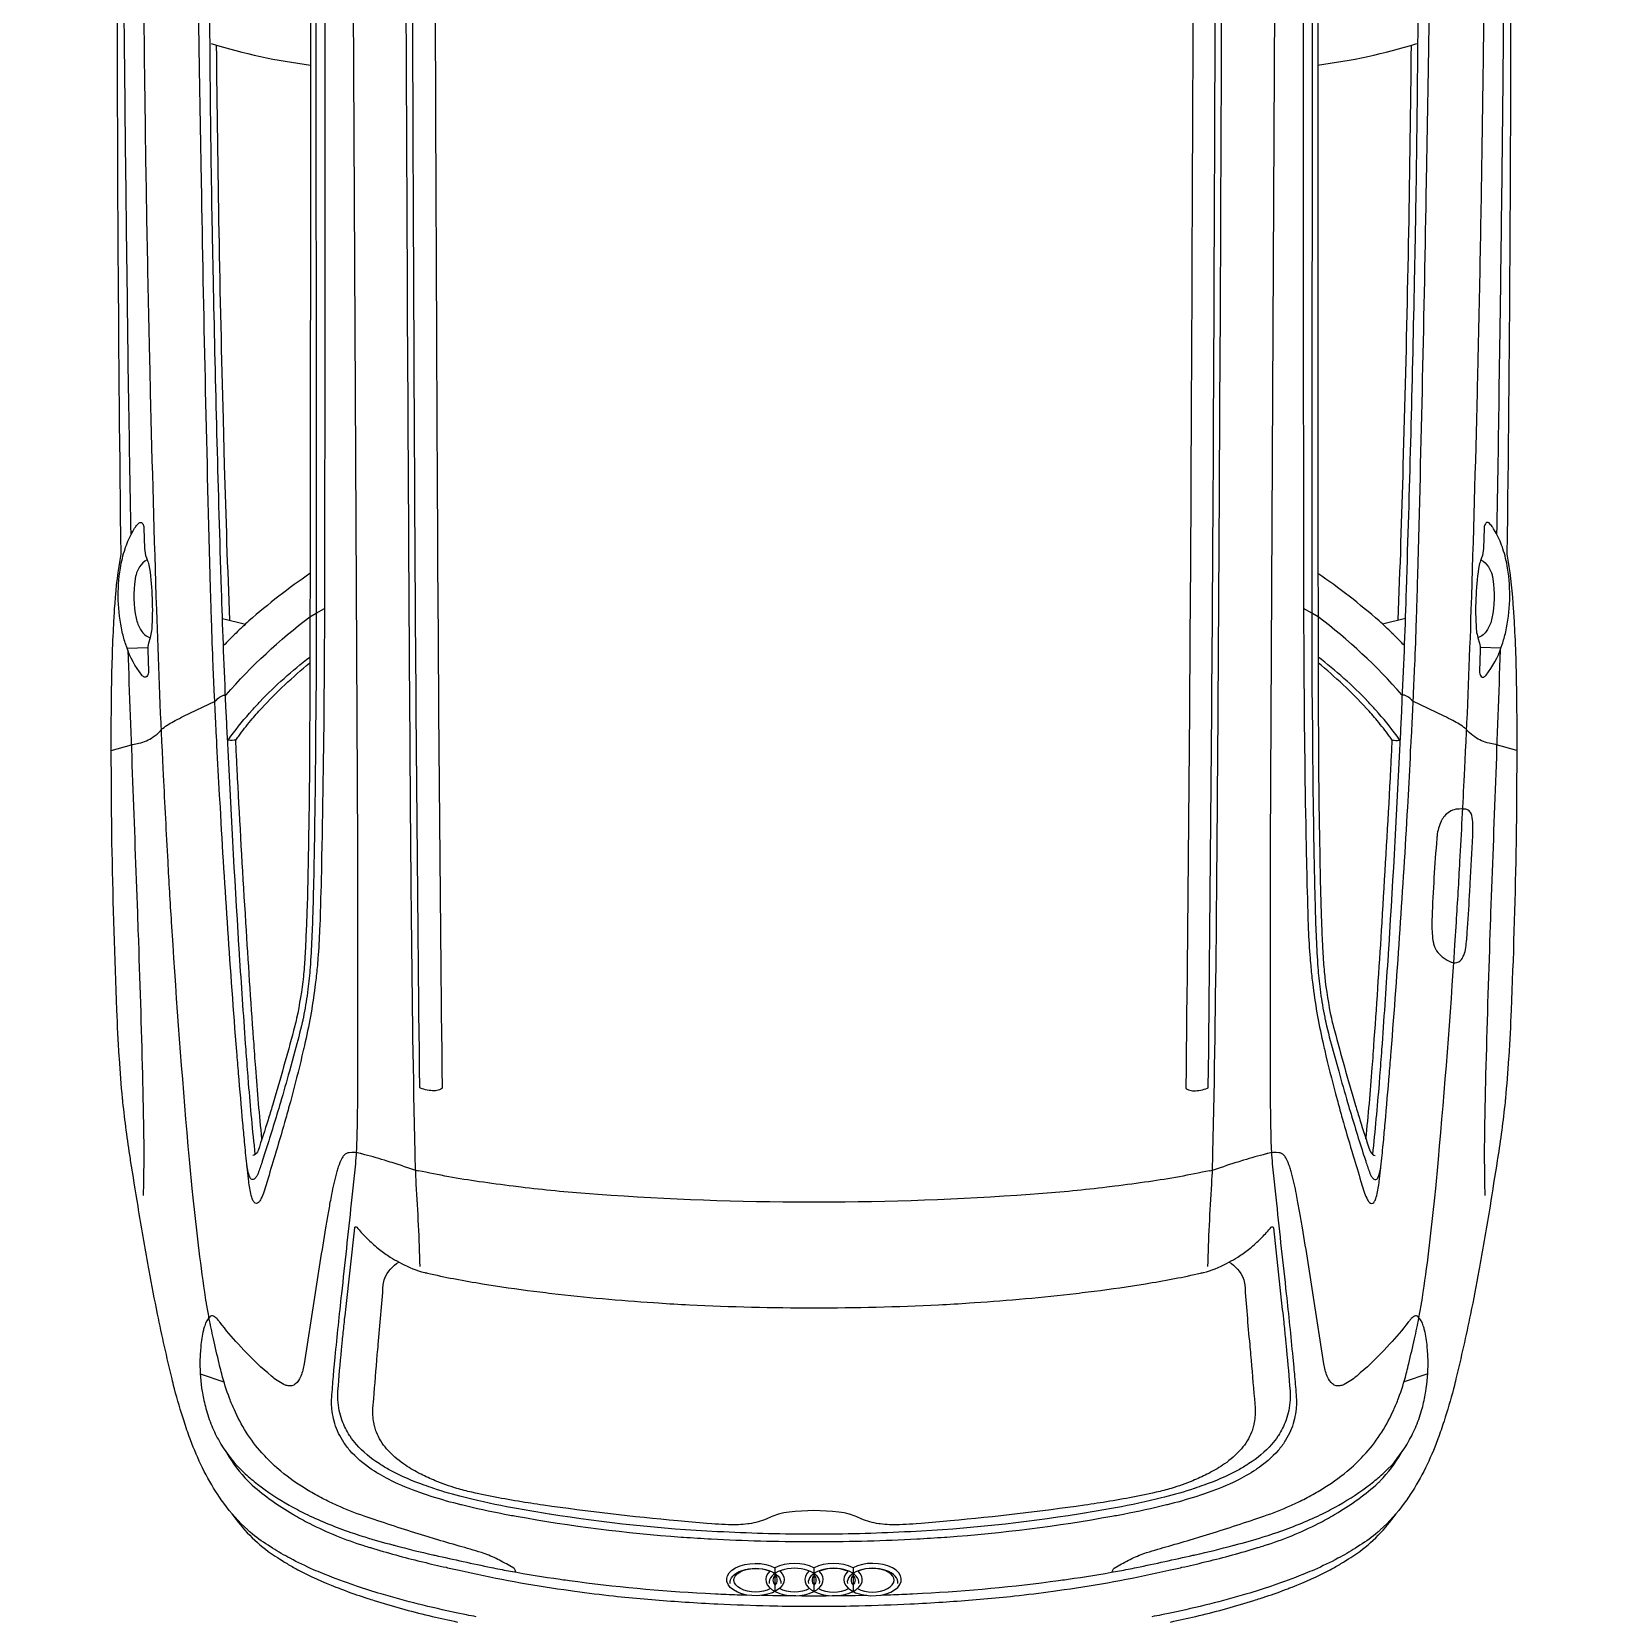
# Model space of a CAD drawing. Header units: inches. Extents: x 2776 to 3310, y 2223 to 2889.
# Drawn here: x 2882.2 to 2936.5, y 2300 to 2355 of the extents above; entities that cross this region are included whole.
import ezdxf

# ---------------------------------------------------------------- set-up
doc = ezdxf.new("R2010")
doc.units = ezdxf.units.IN

# ---------------------------------------------------------------- blocks, each defined once
blk = doc.blocks.new('A$C28EE48FC')
for p, q in [((3.6735, 2.0565), (3.6726, 2.0274)), ((4.69, 1.9539), (4.7014, 1.9207)), ((3.6321, 1.9229), (3.6398, 1.8905)), ((4.9616, 1.1492), (4.995, 1.1492)), ((4.9616, 1.0945), (4.995, 1.0945)), ((4.9616, 1.0399), (4.995, 1.0399)), ((3.6321, 0.2662), (3.6398, 0.2986)), ((4.69, 0.2352), (4.7014, 0.2684)), ((3.6735, 0.1326), (3.6726, 0.1616))]:
    blk.add_line(p, q)
for points in [[(2.7091, 2.0699, -0.003251), (3.5419, 2.0648, -0.027772), (3.6106, 2.0732), (3.6183, 2.0737, -0.004315), (3.6449, 2.0753, -0.009891), (3.7415, 2.0782), (3.7516, 2.0783, -0.002219), (3.7821, 2.0785, -0.002775), (3.9238, 2.0779, -0.002199), (3.9465, 2.0775), (3.9589, 2.0773, -0.005597), (4.1807, 2.0707, -0.005916), (4.2455, 2.0673), (4.2485, 2.0671, -0.006543), (4.3041, 2.0627, -0.003153), (4.3094, 2.0622, -0.01382), (4.3884, 2.0518), (4.3912, 2.0513, -0.000418), (4.4551, 2.0411, -0.004713), (4.5405, 2.0264), (4.5452, 2.0256, -0.006057), (4.6063, 2.0137, -0.00802), (4.6972, 1.9934, -0.004631), (4.7095, 1.9904), (4.7113, 1.9899, -0.015164), (4.7565, 1.9767, -0.009436), (4.781, 1.9682), (4.7826, 1.9676, -0.054922), (4.8591, 1.9295, -0.014098), (4.8691, 1.9227), (4.8713, 1.9211, -0.050609), (4.9088, 1.8875, -0.009861), (4.9118, 1.8841), (4.912, 1.8839, -0.034524), (4.9303, 1.8588), (4.9343, 1.8526, -0.018392), (4.9485, 1.8281, -0.019621), (4.9644, 1.7952), (4.9658, 1.792, -0.006747), (4.9712, 1.7792, -0.014368), (4.9866, 1.7374), (4.9874, 1.7351, -0.009669), (4.9984, 1.7004, -0.020937), (5.0247, 1.5955), (5.0277, 1.5812, -0.004527), (5.0304, 1.5675, -0.015476)], [(5.0304, 0.6216, -0.004527), (5.0277, 0.6079), (5.0247, 0.5936, -0.020937), (4.9984, 0.4887, -0.009669), (4.9874, 0.4539), (4.9866, 0.4517, -0.014368), (4.9712, 0.4099, -0.006747), (4.9658, 0.3971), (4.9644, 0.3939, -0.019621), (4.9485, 0.361, -0.018392), (4.9343, 0.3365), (4.9303, 0.3302, -0.034524), (4.912, 0.3052), (4.9118, 0.305, -0.009861), (4.9088, 0.3016, -0.050609), (4.8713, 0.268), (4.8691, 0.2664, -0.014098), (4.8591, 0.2596, -0.054922), (4.7826, 0.2215), (4.781, 0.2209, -0.009436), (4.7565, 0.2124, -0.015164), (4.7113, 0.1992), (4.7095, 0.1987, -0.004631), (4.6972, 0.1956, -0.00802), (4.6063, 0.1754, -0.006057), (4.5452, 0.1635), (4.5405, 0.1627, -0.004713), (4.4551, 0.148, -0.000418), (4.3912, 0.1377), (4.3884, 0.1373, -0.01382), (4.3094, 0.1269, -0.003153), (4.3041, 0.1263, -0.006543), (4.2485, 0.122), (4.2455, 0.1218, -0.005916), (4.1807, 0.1184, -0.005597), (3.9589, 0.1118), (3.9465, 0.1115, -0.002199), (3.9238, 0.1112, -0.002775), (3.7821, 0.1106, -0.002219), (3.7516, 0.1108), (3.7415, 0.1109, -0.009891), (3.6449, 0.1138, -0.004315), (3.6183, 0.1153), (3.6106, 0.1158, -0.027772), (3.5419, 0.1243, -0.003251), (2.7091, 0.1192, -0.41412)], [(3.5499, 2.0282, -0.128656), (3.5598, 2.039, -0.074928), (3.5707, 2.0439), (3.5719, 2.0442, -0.033595), (3.577, 2.0452, -0.082493), (3.6317, 2.0437, -0.091508), (3.6476, 2.0374), (3.6487, 2.0367, -0.165945), (3.6589, 2.0242), (3.6666, 2.0264, -0.077034), (3.6757, 2.0275), (3.7064, 2.0265, 0.052715), (3.7093, 2.0268, 0.220499), (3.714, 2.0301, 0.264829), (3.714, 2.0326, 0.098627), (3.7113, 2.0358, 0.085251), (3.6724, 2.0568), (3.6685, 2.0581, 0.026826), (3.6508, 2.0631, 0.094576), (3.5615, 2.0657, 0.040749), (3.5344, 2.0591), (3.5322, 2.0584, 0.050939), (3.51, 2.0483), (3.5064, 2.0462, 0.027989), (3.5032, 2.0441, 0.041607), (3.4982, 2.0397, 0.423561), (3.4983, 2.0354, 0.14772), (3.5032, 2.0331, 0.02926), (3.5053, 2.0329), (3.5341, 2.032, -0.085716), (3.5469, 2.0293, 0.005048), (3.5499, 2.0282)], [(3.8168, 2.0785), (3.8088, 2.0501, 0.034737), (3.8085, 2.0487, -0.022917), (3.8068, 2.0397, -0.094077), (3.798, 2.0197, -0.06124), (3.7892, 2.0098), (3.7875, 2.0083, 0.054997), (3.786, 2.0067, 0.03443), (3.775, 1.989, 0.011015), (3.769, 1.9771), (3.7479, 1.9332, -0.110913), (3.7465, 1.9314, 0.142732), (3.7396, 1.9214, 0.080563), (3.7394, 1.9206), (3.7394, 1.9183, -0.216991), (3.7391, 1.9177, 0.052003), (3.6296, 1.8003), (3.6244, 1.7916), (3.6182, 1.78)], [(3.5145, 2.0508, 0.001073), (3.3102, 2.0541), (3.2271, 2.0553, 0.001), (2.8841, 2.0594, 0.000578), (2.6555, 2.0614)], [(3.6766, 2.0554, 0.000042), (4.0442, 2.042, 0.000342), (4.0738, 2.0409), (4.0838, 2.0406, 0.002739), (4.2833, 2.0347, 0.0015), (4.3451, 2.0334), (4.3464, 2.0334, 0.011544), (4.4402, 2.0339)], [(4.6115, 1.9416, 0.00572), (4.592, 1.9451), (4.5909, 1.9453, 0.005942), (4.5756, 1.9477, 0.010746), (4.4435, 1.9638), (4.4305, 1.9651, 0.00238), (4.3898, 1.9689, 0.006696), (4.0891, 1.992), (4.0574, 1.994, 0.002066), (3.9724, 1.999, 0.001572), (3.8517, 2.0053), (3.8308, 2.0063, 0.004097), (3.6201, 2.0149, 0.002102), (3.3154, 2.0234, 0.000074), (3.2791, 2.0243), (3.2748, 2.0244, 0.002407), (2.9424, 2.0306), (2.8763, 2.0316, 0.003667), (2.7254, 2.0326, 0.001059), (2.512, 2.032, 0.001674), (2.311, 2.0303), (2.1295, 2.0282, 0.00038), (1.8876, 2.0252)], [(3.5499, 2.0282, 0.005298), (3.553, 2.0271, 0.048516), (3.5619, 2.025, 0.050735), (3.6467, 2.0218, 0.052924), (3.6565, 2.0235), (3.6589, 2.0242)], [(3.6182, 1.78, 0.000769), (3.7227, 1.7806, 0.003577), (3.9658, 1.7839), (3.9669, 1.784, 0.000027), (3.9865, 1.7844, 0.003552), (4.0622, 1.7865, 0.009916), (4.103, 1.7888), (4.1037, 1.7888, 0.002943), (4.118, 1.79, 0.009853), (4.1416, 1.7925), (4.1484, 1.7934, 0.025369), (4.2299, 1.808), (4.2302, 1.808, 0.000021), (4.2372, 1.8096, 0.008627), (4.298, 1.8249), (4.309, 1.8278, 0.003472), (4.332, 1.8341, 0.003627), (4.3782, 1.8476), (4.3845, 1.8495, 0.001375), (4.4206, 1.8604), (4.4344, 1.8646, 0.040638), (4.4441, 1.8684), (4.4452, 1.869, 0.056658), (4.4498, 1.872, 0.037523), (4.4502, 1.8723, 0.164307), (4.4515, 1.8752, 0.247104), (4.4502, 1.8782, 0.073089), (4.4461, 1.8806), (4.446, 1.8807, 0.031398), (4.4425, 1.8819, 0.039043), (4.4226, 1.8857), (4.4208, 1.8859, 0.000777), (4.3879, 1.8896, 0.003856), (4.3732, 1.8911), (4.3651, 1.8919, 0.001532), (4.3389, 1.8943, 0.001333), (4.2693, 1.9002, 0.000872), (4.2395, 1.9026), (4.2385, 1.9027, 0.005865), (3.8965, 1.9258), (3.8793, 1.9268, 0.001448), (3.8099, 1.9304, 0.000132), (3.7993, 1.931), (3.7395, 1.9339, 0.002035), (3.6976, 1.9358, 0.002471), (3.6344, 1.9381), (3.6025, 1.9391, 0.001145), (3.5711, 1.94, 0.002344), (3.0209, 1.9522), (2.862, 1.955, 0.004857), (2.6954, 1.9562, 0.000048), (2.5412, 1.9559)], [(4.9999, 1.1887, 0.001298), (4.9995, 1.202, 0.003431), (4.9981, 1.2326), (4.9974, 1.2466, 0.020488), (4.9796, 1.4369, 0.00204), (4.9781, 1.448), (4.9778, 1.4502, 0.009275), (4.9665, 1.5195), (4.966, 1.5224, 0.007046), (4.9614, 1.5461, 0.002725), (4.9443, 1.6252), (4.9441, 1.6258, 0.001505), (4.9436, 1.6283, 0.008192), (4.9306, 1.6812, 0.001656), (4.93, 1.6834), (4.9297, 1.6845, 0.008095), (4.9186, 1.7233, 0.007354), (4.9139, 1.7377), (4.9121, 1.7431, 0.030423), (4.8875, 1.8035, 0.01667), (4.8757, 1.8263), (4.8739, 1.8293, 0.035876), (4.8444, 1.8738, 0.021795), (4.83, 1.891), (4.8277, 1.8935, 0.074994), (4.7884, 1.925), (4.7849, 1.927, 0.035709), (4.7629, 1.9378, 0.029135), (4.7384, 1.9461, 0.026033), (4.7166, 1.9509), (4.715, 1.9511, 0.041987), (4.6744, 1.9544, 0.018718), (4.6584, 1.9537), (4.652, 1.9532, 0.040597), (4.6287, 1.9494, 0.01295), (4.6236, 1.948), (4.6226, 1.9477, 0.11979), (4.6102, 1.9404, 0.331449), (4.6093, 1.9354, 0.082404), (4.6127, 1.9309), (4.6137, 1.93, 0.026981), (4.6179, 1.9264, -0.023975), (4.6484, 1.9005), (4.6567, 1.8929, -0.030767), (4.6932, 1.8544, -0.019734), (4.6994, 1.8463), (4.6995, 1.8461, -0.039796), (4.705, 1.837, -0.063017), (4.7065, 1.8325), (4.7066, 1.8323, -0.0971), (4.7067, 1.8257, -0.135787), (4.7043, 1.8207, -0.116859), (4.6941, 1.8135), (4.6932, 1.8131, -0.058275), (4.676, 1.8083), (4.5828, 1.794, 0.002349), (4.4856, 1.7785, 0.002068), (4.4752, 1.7767), (4.4697, 1.7758, 0.002799), (4.4499, 1.7722, 0.000534), (4.439, 1.7702), (4.4382, 1.7701, 0.020842), (4.4084, 1.7632), (4.4068, 1.7628, 0.020438), (4.4001, 1.7606, 0.026127), (4.3885, 1.7557, 0.067791), (4.3843, 1.7529), (4.3841, 1.7527, 0.098148), (4.3813, 1.7491), (4.3813, 1.749, 0.091195), (4.3803, 1.7454, 0.083028), (4.3814, 1.7301, 0.00084), (4.3819, 1.728), (4.3821, 1.7275, 0.014729), (4.3909, 1.6961), (4.3909, 1.696, 0.001051), (4.3942, 1.6853, 0.007643), (4.4059, 1.6503, -0.289318), (4.4055, 1.6485, -0.018378), (4.4209, 1.5634, -0.004855), (4.4273, 1.5156), (4.4286, 1.5047, -0.012512), (4.438, 1.4089), (4.4388, 1.3971, -0.018148), (4.4496, 1.101), (4.4496, 1.0881, -0.018148), (4.4388, 0.7919), (4.438, 0.7802, -0.012512), (4.4286, 0.6843), (4.4273, 0.6735, -0.004855), (4.4209, 0.6257, -0.018378), (4.4055, 0.5406, -0.289318), (4.4059, 0.5388, 0.007643), (4.3942, 0.5037, 0.001051), (4.3909, 0.493), (4.3909, 0.493, 0.014729), (4.3821, 0.4616), (4.3819, 0.4611, 0.00084), (4.3814, 0.459, 0.083028), (4.3803, 0.4437, 0.091195), (4.3813, 0.4401), (4.3813, 0.4399, 0.098148), (4.3841, 0.4364), (4.3843, 0.4362, 0.067791), (4.3885, 0.4333, 0.026127), (4.4001, 0.4284, 0.020438), (4.4068, 0.4263), (4.4084, 0.4259, 0.020842), (4.4382, 0.419), (4.439, 0.4189, 0.000534), (4.4499, 0.4168, 0.002799), (4.4697, 0.4133), (4.4752, 0.4124, 0.002068), (4.4856, 0.4106, 0.002349), (4.5828, 0.3951), (4.676, 0.3807, -0.058275), (4.6932, 0.376), (4.6941, 0.3756, -0.116859), (4.7043, 0.3684, -0.135787), (4.7067, 0.3634, -0.0971), (4.7066, 0.3568), (4.7065, 0.3566, -0.063017), (4.705, 0.3521, -0.039796), (4.6995, 0.343), (4.6994, 0.3427, -0.019734), (4.6932, 0.3347, -0.030767), (4.6567, 0.2962), (4.6484, 0.2886, -0.023975), (4.6179, 0.2627, 0.026981), (4.6137, 0.2591), (4.6127, 0.2582, 0.082404), (4.6093, 0.2537, 0.331449), (4.6102, 0.2486, 0.11979), (4.6226, 0.2414), (4.6236, 0.241, 0.01295), (4.6287, 0.2396, 0.040597), (4.652, 0.2359), (4.6584, 0.2354, 0.018718), (4.6744, 0.2347, 0.041987), (4.715, 0.2379), (4.7166, 0.2382, 0.026033), (4.7384, 0.243, 0.029135), (4.7629, 0.2513, 0.035709), (4.7849, 0.262), (4.7884, 0.2641, 0.074994), (4.8277, 0.2956), (4.83, 0.2981, 0.021795), (4.8444, 0.3152, 0.035876), (4.8739, 0.3597), (4.8757, 0.3628, 0.01667), (4.8875, 0.3856, 0.030423), (4.9121, 0.446), (4.9139, 0.4513, 0.007354), (4.9186, 0.4657, 0.008095), (4.9297, 0.5046), (4.93, 0.5057, 0.001656), (4.9306, 0.5079, 0.008192), (4.9436, 0.5608, 0.001505), (4.9441, 0.5633), (4.9443, 0.5638, 0.002725), (4.9614, 0.643, 0.007046), (4.966, 0.6667), (4.9665, 0.6696, 0.009275), (4.9778, 0.7389), (4.9781, 0.7411, 0.00204), (4.9796, 0.7522, 0.020488), (4.9974, 0.9424), (4.9981, 0.9565, 0.003431), (4.9995, 0.987, 0.001298), (4.9999, 1.0004)], [(2.7398, 1.7923, 0.000365), (3.6688, 1.7916, 0.002131), (3.7477, 1.7919), (3.8008, 1.7924, 0.000136), (3.8054, 1.7924, 0.001815), (3.9502, 1.7943, 0.002801), (4.0366, 1.7962), (4.0398, 1.7963, 0.009465), (4.1208, 1.8, 0.017816), (4.1512, 1.8031), (4.1561, 1.8038, 0.015228), (4.1905, 1.8096), (4.1926, 1.81, 0.007594), (4.1977, 1.8111, 0.010491), (4.238, 1.8214), (4.2662, 1.8292, 0.003445), (4.3102, 1.8417), (4.3116, 1.8421, 0.001626), (4.314, 1.8428, 0.003891), (4.3805, 1.8632, 0.003028), (4.3924, 1.8671), (4.3934, 1.8674, 0.010906), (4.4093, 1.873, 0.044584), (4.4131, 1.8749), (4.4135, 1.8751, 0.039314), (4.4151, 1.8762, 0.004902), (4.4163, 1.8773), (4.4164, 1.8774, 0.367391), (4.4172, 1.8828, 0.163402), (4.4156, 1.8841, 0.048531), (4.4019, 1.888, 0.016075), (4.3986, 1.8884)], [(4.3828, 1.8769, 0.007155), (4.2832, 1.8862), (4.2732, 1.8869, 0.001691), (4.2356, 1.8898, 0.001679), (4.1108, 1.8983), (4.1034, 1.8988, 0.000772), (4.0902, 1.8997, 0.003359), (3.798, 1.9158, 0.000704), (3.7642, 1.9174), (3.7446, 1.9183, 0.003771), (3.5912, 1.9242), (3.5505, 1.9254, 0.002641), (3.1446, 1.9358), (3.1139, 1.9364, 0.000586), (3.0798, 1.937, 0.003946), (2.6924, 1.9408, 0.000498), (2.5946, 1.9409), (2.3628, 1.9409, 0.00388), (2.1387, 1.9392), (1.8183, 1.9342)], [(4.9678, 1.5122, -0.084069), (4.9642, 1.5133, -0.14527), (4.9624, 1.515), (4.9592, 1.5204, -0.021629), (4.9487, 1.5398, -0.035823), (4.9405, 1.5603, -0.009697), (4.9313, 1.5913, 0.006523), (4.9213, 1.6257), (4.9186, 1.6346, 0.008213), (4.8942, 1.7102), (4.8894, 1.7244, 0.02379), (4.8744, 1.7624, 0.011647), (4.8646, 1.7827, 0.019105), (4.8535, 1.8027), (4.8519, 1.8053, 0.03561), (4.8266, 1.8409, 0.033879), (4.8051, 1.8637), (4.8041, 1.8646, 0.079534), (4.7438, 1.9047), (4.7407, 1.9062, 0.017254), (4.7243, 1.913, 0.026835), (4.6902, 1.9238), (4.6875, 1.9245, 0.005166), (4.6755, 1.9274, 0.001916), (4.641, 1.9354, 0.008733), (4.6115, 1.9416)], [(3.6345, 1.9125, 0.003262), (3.4175, 1.9197), (3.353, 1.9215, 0.004355), (2.8289, 1.931)], [(3.8025, 1.9042, 0.034924), (3.8026, 1.9141, 0.585563), (3.8019, 1.9144, 0.028076), (3.7646, 1.8849), (3.7604, 1.8812, 0.009489), (3.7484, 1.8702, 0.038816), (3.686, 1.8004)], [(4.8014, 0.2724, 0.057938), (4.84, 0.3018), (4.8407, 0.3025, 0.022213), (4.8459, 0.308, 0.045964), (4.8866, 0.3646), (4.8872, 0.3656, 0.01514), (4.8997, 0.3884, 0.042096), (4.9307, 0.4643), (4.9308, 0.4646, 0.00082), (4.9333, 0.4726), (4.9335, 0.4734, 0.016021), (4.953, 0.5445), (4.9536, 0.547, 0.003713), (4.9611, 0.5793, 0.000017), (4.9652, 0.5976), (4.9671, 0.6061, 0.020155), (4.9923, 0.7442), (4.9945, 0.7598, 0.008817), (5.0012, 0.8139, 0.008495), (5.0087, 0.8993), (5.0097, 0.9142, 0.006657), (5.0124, 0.9598, 0.004153), (5.015, 1.032, 0.006908), (5.0156, 1.0794), (5.0156, 1.1097, 0.006908), (5.015, 1.1571, 0.004153), (5.0124, 1.2293, 0.006657), (5.0097, 1.2749), (5.0087, 1.2897, 0.008495), (5.0012, 1.3752, 0.008817), (4.9945, 1.4292), (4.9923, 1.4449, 0.020155), (4.9671, 1.583), (4.9652, 1.5915, 0.000017), (4.9611, 1.6098, 0.003713), (4.9536, 1.642), (4.953, 1.6446, 0.016021), (4.9335, 1.7157), (4.9333, 1.7165, 0.00082), (4.9308, 1.7245), (4.9307, 1.7248, 0.042096), (4.8997, 1.8007, 0.01514), (4.8872, 1.8235), (4.8866, 1.8245, 0.045964), (4.8459, 1.8811, 0.022213), (4.8407, 1.8866), (4.84, 1.8873, 0.057938), (4.8014, 1.9166)], [(4.886, 0.2795, 0.087711), (4.9416, 0.3343, 0.016481), (4.9494, 0.3461), (4.9517, 0.3498, 0.008201), (4.96, 0.3637, 0.007574), (4.9644, 0.3717, 0.030341), (4.9888, 0.4252, 0.000998), (4.9911, 0.4313), (4.9923, 0.4344, 0.011879), (5.0034, 0.4657), (5.0047, 0.4697, 0.002966), (5.0075, 0.4785, 0.01771), (5.0287, 0.5553), (5.0298, 0.5601, 0.006348), (5.0377, 0.5952, 0.016537)], [(5.0377, 1.5939, 0.006348), (5.0298, 1.629), (5.0287, 1.6338, 0.01771), (5.0075, 1.7106, 0.002966), (5.0047, 1.7193), (5.0034, 1.7233, 0.011879), (4.9923, 1.7547), (4.9911, 1.7578, 0.000998), (4.9888, 1.7639, 0.030341), (4.9644, 1.8174, 0.007574), (4.96, 1.8253, 0.008201), (4.9517, 1.8393), (4.9494, 1.843, 0.016481), (4.9416, 1.8548, 0.087711), (4.886, 1.9095)], [(1.6121, 1.9062, -0.000419), (1.6126, 1.9064, -0.145444), (1.6199, 1.9062, 0.011938), (1.6684, 1.8921), (1.6794, 1.8892, 0.007872), (1.7004, 1.884, 0.01001), (1.7376, 1.8762), (1.753, 1.8733, 0.000409), (1.7599, 1.872, 0.003875), (1.8515, 1.8555, 0.001146), (1.8631, 1.8536), (1.8729, 1.8519, 0.009465), (2.1484, 1.8113), (2.1511, 1.811, 0.000477), (2.1871, 1.8064, 0.018781), (2.4115, 1.7866), (2.4133, 1.7865, 0.004479), (2.49, 1.7833, 0.008146), (2.7252, 1.7795, 0.000207), (3.4927, 1.7798), (3.5208, 1.7798, 0.000716), (3.6182, 1.78, 0.000716)], [(4.3609, 1.8674, 0.007975), (4.2615, 1.8762, 0.00031), (4.2235, 1.879), (4.2212, 1.8791, 0.002466), (4.0584, 1.8899), (4.0454, 1.8907, 0.002022), (3.8557, 1.9016, 0.001435), (3.8311, 1.9029), (3.8249, 1.9032, 0.000603), (3.8025, 1.9042, 0.000667), (3.7969, 1.9001, 0.017944), (3.775, 1.8831, 0.012257), (3.7576, 1.8679, 0.035569), (3.6943, 1.8005)], [(2.74, 1.7998), (3.1549, 1.7998, 0.00065), (3.6978, 1.8005, 0.000285), (3.817, 1.8008, 0.002907), (3.8968, 1.8016), (3.9075, 1.8018, 0.001171), (4.0031, 1.8035, 0.004227), (4.0466, 1.8047), (4.0584, 1.8051, 0.004312), (4.0923, 1.8067), (4.1068, 1.8075, 0.013016), (4.1335, 1.8096, 0.026534), (4.1919, 1.819), (4.1924, 1.8191, 0.011449), (4.2028, 1.8216, 0.006882), (4.3043, 1.8499), (4.3142, 1.8528, 0.004097), (4.3344, 1.8589, 0.007231), (4.3772, 1.8729, 0.032051), (4.3792, 1.8738), (4.3793, 1.8738, 0.233157), (4.3843, 1.8804)], [(2.5907, 1.7401), (3.9515, 1.7332, 0.001274), (4.004, 1.7331), (4.2442, 1.7331, 0.003786), (4.3326, 1.7337, 0.002894), (4.3665, 1.7344, 0.019731), (4.4002, 1.7367), (4.4509, 1.742, 0.001137), (4.578, 1.7558, -0.003739), (4.6666, 1.7649), (4.6811, 1.7663, -0.002087), (4.6939, 1.7675, -0.003833), (4.7229, 1.7698, -0.038218), (4.7373, 1.7697), (4.739, 1.7696, -0.042323), (4.7533, 1.7672, -0.000544), (4.7558, 1.7665), (4.7563, 1.7664, -0.077698), (4.783, 1.7549), (4.7846, 1.7539, -0.03891), (4.7974, 1.7444, -0.068208), (4.8235, 1.7143), (4.8244, 1.713, -0.030082), (4.8398, 1.6862, -0.03155), (4.8564, 1.6465), (4.8587, 1.6399, -0.006653), (4.8622, 1.6291, -0.016083), (4.8736, 1.5889), (4.8738, 1.588, -0.001372), (4.8756, 1.5807, -0.014498), (4.8883, 1.5205), (4.8884, 1.5202, -0.000163), (4.8899, 1.5116, -0.026487), (4.9191, 1.2804), (4.9193, 1.2773, -0.004552), (4.9218, 1.2384, -0.013599), (4.9255, 1.1007), (4.9255, 1.0884, -0.013599), (4.9218, 0.9507, -0.004552), (4.9193, 0.9118), (4.9191, 0.9087, -0.026487), (4.8899, 0.6775, -0.000163), (4.8884, 0.6688), (4.8883, 0.6686, -0.014498), (4.8756, 0.6084, -0.001372), (4.8738, 0.601), (4.8736, 0.6002, -0.016083), (4.8622, 0.56, -0.006653), (4.8587, 0.5492), (4.8564, 0.5426, -0.03155), (4.8398, 0.5029, -0.030082), (4.8244, 0.4761), (4.8235, 0.4747, -0.068208), (4.7974, 0.4447, -0.03891), (4.7846, 0.4352), (4.783, 0.4342, -0.077698), (4.7563, 0.4226), (4.7558, 0.4225, -0.000544), (4.7533, 0.4219, -0.042323), (4.739, 0.4195), (4.7373, 0.4193, -0.038218), (4.7229, 0.4193, -0.003833), (4.6939, 0.4216, -0.002087), (4.6811, 0.4227), (4.6666, 0.4241, -0.003739), (4.578, 0.4333, 0.001137), (4.4509, 0.447), (4.4002, 0.4524, 0.019731), (4.3665, 0.4546, 0.002894), (4.3326, 0.4554, 0.003786), (4.2442, 0.456), (4.004, 0.456, 0.001274), (3.9515, 0.4559), (2.5907, 0.449, 0.013131)], [(4.5336, 1.6758, -0.164737), (4.5561, 1.6955, -0.080937), (4.5655, 1.6977, 0.00654), (4.649, 1.7046, -0.002099), (4.6634, 1.7059, -0.002236), (4.7252, 1.7111), (4.7381, 1.7121, -0.02064), (4.7431, 1.7123, -0.058523), (4.7632, 1.7098), (4.7642, 1.7096, -0.03337), (4.7718, 1.7072, -0.088002), (4.7951, 1.693), (4.7957, 1.6925, -0.060604), (4.8163, 1.6692, -0.033684), (4.829, 1.6481), (4.8307, 1.6448, -0.021277), (4.8398, 1.6249, -0.021999), (4.8505, 1.5948, -0.021171), (4.856, 1.5738), (4.8571, 1.5686, -0.014854), (4.8708, 1.495), (4.8714, 1.4912, -0.002627), (4.874, 1.4734, -0.013606), (4.896, 1.2854, -0.00094), (4.8996, 1.2447), (4.9002, 1.2374, -0.026222), (4.9014, 1.2003, -0.030347), (4.9004, 1.1873), (4.9001, 1.1853, -0.06689), (4.8932, 1.1607), (4.8905, 1.1545, 0.029858), (4.8868, 1.1444), (4.8867, 1.144, 0.043778), (4.8837, 1.1293, 0.056827), (4.8837, 1.0597, 0.043778), (4.8867, 1.045), (4.8868, 1.0447, 0.029858), (4.8905, 1.0346), (4.8932, 1.0283, -0.06689), (4.9001, 1.0038), (4.9004, 1.0017, -0.030347), (4.9014, 0.9888, -0.026222), (4.9002, 0.9517), (4.8996, 0.9443, -0.00094), (4.896, 0.9037, -0.013606), (4.874, 0.7157, -0.002627), (4.8714, 0.6979), (4.8708, 0.6941, -0.014854), (4.8571, 0.6205), (4.856, 0.6153, -0.021171), (4.8505, 0.5942, -0.021999), (4.8398, 0.5642, -0.021277), (4.8307, 0.5443), (4.829, 0.5409, -0.033684), (4.8163, 0.5198, -0.060604), (4.7957, 0.4966), (4.7951, 0.4961, -0.088002), (4.7718, 0.4819, -0.03337), (4.7642, 0.4795), (4.7632, 0.4793, -0.058523), (4.7431, 0.4768, -0.02064), (4.7381, 0.477), (4.7252, 0.478, -0.002236), (4.6634, 0.4831, -0.002099), (4.649, 0.4844, 0.00654), (4.5655, 0.4914, -0.080937), (4.5561, 0.4936, -0.164737), (4.5336, 0.5133)], [(4.5398, 1.6461, -0.008696), (4.4242, 1.6514, 0.010619), (4.3805, 1.6532, 0.002667), (4.0585, 1.6581), (4.054, 1.6581, 0.000719), (3.8813, 1.6596, 0.000472), (3.2722, 1.6632), (3.2023, 1.6636, 0.000602), (2.3988, 1.6666, -0.00582), (2.2791, 1.6683), (2.2773, 1.6684, -0.007479), (2.1716, 1.6727)], [(5.0005, 1.1684, -0.006291), (5.0013, 1.1036), (5.0013, 1.0855, -0.006291), (5.0005, 1.0207, -0.006291)], [(4.9678, 0.6768, 0.084069), (4.9642, 0.6758, 0.14527), (4.9624, 0.6741), (4.9592, 0.6686, 0.021629), (4.9487, 0.6493, 0.035823), (4.9405, 0.6288, 0.009697), (4.9313, 0.5977, -0.006523), (4.9213, 0.5633), (4.9186, 0.5544, -0.008213), (4.8942, 0.4789), (4.8894, 0.4646, -0.02379), (4.8744, 0.4267, -0.011647), (4.8646, 0.4064, -0.019105), (4.8535, 0.3863), (4.8519, 0.3837, -0.03561), (4.8266, 0.3481, -0.033879), (4.8051, 0.3254), (4.8041, 0.3245, -0.079534), (4.7438, 0.2843), (4.7407, 0.2829, -0.017254), (4.7243, 0.2761, -0.026835), (4.6902, 0.2653), (4.6875, 0.2646, -0.005166), (4.6755, 0.2616, -0.001916), (4.641, 0.2536, -0.008733), (4.6115, 0.2474)], [(4.5398, 0.543, 0.008696), (4.4242, 0.5377, -0.010619), (4.3805, 0.5359, -0.002667), (4.0585, 0.531), (4.054, 0.531, -0.000719), (3.8813, 0.5295, -0.000472), (3.2722, 0.5259), (3.2023, 0.5255, -0.000602), (2.3988, 0.5224, 0.00582), (2.2791, 0.5207), (2.2773, 0.5207, 0.007479), (2.1716, 0.5164)], [(1.6121, 0.2828, 0.000419), (1.6126, 0.2827, 0.145444), (1.6199, 0.2828, -0.011938), (1.6684, 0.2969), (1.6794, 0.2998, -0.007872), (1.7004, 0.305, -0.01001), (1.7376, 0.3129), (1.753, 0.3158, -0.000409), (1.7599, 0.3171, -0.003875), (1.8515, 0.3335, -0.001146), (1.8631, 0.3355), (1.8729, 0.3371, -0.009465), (2.1484, 0.3778), (2.1511, 0.3781, -0.000477), (2.1871, 0.3827, -0.018781), (2.4115, 0.4025), (2.4133, 0.4026, -0.004479), (2.49, 0.4058, -0.008146), (2.7252, 0.4096, -0.000207), (3.4927, 0.4093), (3.5208, 0.4093, -0.000716), (3.6182, 0.4091, -0.000716)], [(3.6182, 0.4091, -0.000769), (3.7227, 0.4085, -0.003577), (3.9658, 0.4051), (3.9669, 0.4051, -0.000027), (3.9865, 0.4047, -0.003552), (4.0622, 0.4025, -0.009916), (4.103, 0.4003), (4.1037, 0.4002, -0.002943), (4.118, 0.3991, -0.009853), (4.1416, 0.3966), (4.1484, 0.3957, -0.025369), (4.2299, 0.3811), (4.2302, 0.3811, -0.000021), (4.2372, 0.3794, -0.008627), (4.298, 0.3642), (4.309, 0.3613, -0.003472), (4.332, 0.3549, -0.003627), (4.3782, 0.3415), (4.3845, 0.3396, -0.001375), (4.4206, 0.3287), (4.4344, 0.3245, -0.040638), (4.4441, 0.3206), (4.4452, 0.3201, -0.056658), (4.4498, 0.3171, -0.037523), (4.4502, 0.3167, -0.164307), (4.4515, 0.3138, -0.247104), (4.4502, 0.3109, -0.073089), (4.4461, 0.3084), (4.446, 0.3084, -0.031398), (4.4425, 0.3072, -0.039043), (4.4226, 0.3033), (4.4208, 0.3031, -0.000777), (4.3879, 0.2995, -0.003856), (4.3732, 0.298), (4.3651, 0.2972, -0.001532), (4.3389, 0.2948, -0.001333), (4.2693, 0.2888, -0.000872), (4.2395, 0.2864), (4.2385, 0.2863, -0.005865), (3.8965, 0.2633), (3.8793, 0.2623, -0.001448), (3.8099, 0.2586, -0.000132), (3.7993, 0.2581), (3.7395, 0.2551, -0.002035), (3.6976, 0.2532, -0.002471), (3.6344, 0.2509), (3.6025, 0.2499, -0.001145), (3.5711, 0.249, -0.002344), (3.0209, 0.2369), (2.862, 0.2341, -0.004857), (2.6954, 0.2328, -0.000048), (2.5412, 0.2332)], [(3.8168, 0.1106), (3.8088, 0.139, -0.034737), (3.8085, 0.1404, 0.022917), (3.8068, 0.1493, 0.094077), (3.798, 0.1694, 0.06124), (3.7892, 0.1793), (3.7875, 0.1807, -0.054997), (3.786, 0.1824, -0.03443), (3.775, 0.2, -0.011015), (3.769, 0.2119), (3.7479, 0.2559, 0.110913), (3.7465, 0.2577, -0.142732), (3.7396, 0.2677, -0.080563), (3.7394, 0.2685), (3.7394, 0.2707, 0.216991), (3.7391, 0.2714, -0.052003), (3.6296, 0.3888), (3.6244, 0.3975), (3.6182, 0.4091)], [(2.7398, 0.3968, -0.000365), (3.6688, 0.3975, -0.002131), (3.7477, 0.3971), (3.8008, 0.3967, -0.000136), (3.8054, 0.3966, -0.001815), (3.9502, 0.3948, -0.002801), (4.0366, 0.3929), (4.0398, 0.3928, -0.009465), (4.1208, 0.389, -0.017816), (4.1512, 0.3859), (4.1561, 0.3853, -0.015228), (4.1905, 0.3795), (4.1926, 0.3791, -0.007594), (4.1977, 0.378, -0.010491), (4.238, 0.3677), (4.2662, 0.3599, -0.003445), (4.3102, 0.3474), (4.3116, 0.347, -0.001626), (4.314, 0.3463, -0.003891), (4.3805, 0.3258, -0.003028), (4.3924, 0.322), (4.3934, 0.3217, -0.010906), (4.4093, 0.3161, -0.044584), (4.4131, 0.3142), (4.4135, 0.314, -0.039314), (4.4151, 0.3129, -0.004902), (4.4163, 0.3118), (4.4164, 0.3117, -0.367391), (4.4172, 0.3063, -0.163402), (4.4156, 0.3049, -0.048531), (4.4019, 0.3011, -0.016075), (4.3986, 0.3006)], [(2.74, 0.3893), (3.1549, 0.3893, -0.00065), (3.6978, 0.3886, -0.000285), (3.817, 0.3882, -0.002907), (3.8968, 0.3875), (3.9075, 0.3873, -0.001171), (4.0031, 0.3856, -0.004227), (4.0466, 0.3844), (4.0584, 0.3839, -0.004312), (4.0923, 0.3824), (4.1068, 0.3816, -0.013016), (4.1335, 0.3795, -0.026534), (4.1919, 0.3701), (4.1924, 0.37, -0.011449), (4.2028, 0.3675, -0.006882), (4.3043, 0.3392), (4.3142, 0.3363, -0.004097), (4.3344, 0.3301, -0.007231), (4.3772, 0.3161, -0.032051), (4.3792, 0.3153), (4.3793, 0.3152, -0.233157), (4.3843, 0.3087)], [(3.8025, 0.2849, -0.034924), (3.8026, 0.275, -0.585563), (3.8019, 0.2747, -0.028076), (3.7646, 0.3041), (3.7604, 0.3079, -0.009489), (3.7484, 0.3189, -0.038816), (3.686, 0.3886)], [(4.3609, 0.3216, -0.007975), (4.2615, 0.3128, -0.00031), (4.2235, 0.3101), (4.2212, 0.3099, -0.002466), (4.0584, 0.2991), (4.0454, 0.2983, -0.002022), (3.8557, 0.2874, -0.001435), (3.8311, 0.2862), (3.8249, 0.2859, -0.000603), (3.8025, 0.2849, -0.000667), (3.7969, 0.289, -0.017944), (3.775, 0.3059, -0.012257), (3.7576, 0.3212, -0.035569), (3.6943, 0.3886)], [(4.3828, 0.3122, -0.007155), (4.2832, 0.3029), (4.2732, 0.3021, -0.001691), (4.2356, 0.2993, -0.001679), (4.1108, 0.2907), (4.1034, 0.2902, -0.000772), (4.0902, 0.2894, -0.003359), (3.798, 0.2732, -0.000704), (3.7642, 0.2716), (3.7446, 0.2707, -0.003771), (3.5912, 0.2649), (3.5505, 0.2636, -0.002641), (3.1446, 0.2533), (3.1139, 0.2527, -0.000586), (3.0798, 0.252, -0.003946), (2.6924, 0.2482, -0.000498), (2.5946, 0.2481), (2.3628, 0.2481, -0.00388), (2.1387, 0.2499), (1.8183, 0.2548)], [(3.6345, 0.2766, -0.003262), (3.4175, 0.2693), (3.353, 0.2676, -0.004355), (2.8289, 0.258)], [(4.6115, 0.2474, -0.00572), (4.592, 0.244), (4.5909, 0.2438, -0.005942), (4.5756, 0.2414, -0.010746), (4.4435, 0.2253), (4.4305, 0.224, -0.00238), (4.3898, 0.2201, -0.006696), (4.0891, 0.1971), (4.0574, 0.195, -0.002066), (3.9724, 0.19, -0.001572), (3.8517, 0.1838), (3.8308, 0.1827, -0.004097), (3.6201, 0.1742, -0.002102), (3.3154, 0.1656, -0.000074), (3.2791, 0.1648), (3.2748, 0.1647, -0.002407), (2.9424, 0.1584), (2.8763, 0.1575, -0.003667), (2.7254, 0.1565, -0.001059), (2.512, 0.1571, -0.001674), (2.311, 0.1588), (2.1295, 0.1609, -0.00038), (1.8876, 0.1639)], [(3.5499, 0.1608, 0.128656), (3.5598, 0.1501, 0.074928), (3.5707, 0.1452), (3.5719, 0.1449, 0.033595), (3.577, 0.1438, 0.082493), (3.6317, 0.1454, 0.091508), (3.6476, 0.1517), (3.6487, 0.1523, 0.165945), (3.6589, 0.1649), (3.6666, 0.1627, 0.077034), (3.6757, 0.1616), (3.7064, 0.1625, -0.052715), (3.7093, 0.1623, -0.220499), (3.714, 0.159, -0.264829), (3.714, 0.1565, -0.098627), (3.7113, 0.1532, -0.085251), (3.6724, 0.1322), (3.6685, 0.1309, -0.026826), (3.6508, 0.126, -0.094576), (3.5615, 0.1233, -0.040749), (3.5344, 0.13), (3.5322, 0.1307, -0.050939), (3.51, 0.1408), (3.5064, 0.1428, -0.027989), (3.5032, 0.1449, -0.041607), (3.4982, 0.1494, -0.423561), (3.4983, 0.1537, -0.14772), (3.5032, 0.156, -0.02926), (3.5053, 0.1562), (3.5341, 0.1571, 0.085716), (3.5469, 0.1597, -0.005048), (3.5499, 0.1608)], [(3.5499, 0.1608, -0.005298), (3.553, 0.162, -0.048516), (3.5619, 0.1641, -0.050735), (3.6467, 0.1672, -0.052924), (3.6565, 0.1655), (3.6589, 0.1649)], [(3.6766, 0.1337, -0.000042), (4.0442, 0.1471, -0.000342), (4.0738, 0.1481), (4.0838, 0.1485, -0.002739), (4.2833, 0.1544, -0.0015), (4.3451, 0.1557), (4.3464, 0.1557, -0.011544), (4.4402, 0.1552)], [(3.5145, 0.1383, -0.001073), (3.3102, 0.1349), (3.2271, 0.1338, -0.001), (2.8841, 0.1297, -0.000578), (2.6555, 0.1276)]]:
    blk.add_lwpolyline(points, format="xyb")
for points in [[(4.0204, 2.0125), (4.0137, 2.0129, 0.001571), (4.003, 2.0135, 0.000518), (3.9366, 2.0169, 0.011381), (3.923, 2.0172, 0.001149), (3.92, 2.0172, 0.068027), (3.908, 2.0156, 0.095683), (3.9026, 2.0129, 0.20128), (3.8993, 2.0071, 0.054307), (3.8991, 1.9946, 0.027499), (3.8993, 1.9931, 0.170152), (3.9088, 1.9774), (3.9094, 1.9769, 0.04554), (3.9133, 1.9742, 0.092875), (3.9337, 1.9673), (3.9341, 1.9673, 0.014364), (3.94, 1.9666, 0.010869), (4.0503, 1.9599, 0.009826), (4.0605, 1.9597), (4.0608, 1.9597, 0.015632), (4.0733, 1.9601, 0.033418), (4.0865, 1.9618, 0.045056), (4.0917, 1.9633), (4.0918, 1.9633, 0.097041), (4.1024, 1.9702, 0.042873), (4.1058, 1.974), (4.1078, 1.9767, 0.03749), (4.1117, 1.9829, 0.03539), (4.1134, 1.9867), (4.1136, 1.9873, 0.202055), (4.113, 1.9972), (4.113, 1.9974, 0.108909), (4.1109, 2, 0.053799), (4.1051, 2.0037, 0.078403), (4.0962, 2.0066), (4.0931, 2.0071, 0.017414), (4.0813, 2.0085), (4.0806, 2.0086, 0.005075), (4.0719, 2.0093, 0.001956)], [(4.7557, 1.7552, -0.058142), (4.7765, 1.7448), (4.7776, 1.7441, -0.037979), (4.7889, 1.7353, -0.06686), (4.8158, 1.7036), (4.8174, 1.7012, -0.020612), (4.8259, 1.6865, -0.03793), (4.846, 1.6405, -0.002952), (4.8506, 1.6271), (4.8507, 1.6268, -0.021889), (4.8627, 1.5851), (4.8637, 1.5812, 0.001386), (4.8655, 1.5738, -0.017411), (4.8792, 1.5085, -0.003033), (4.8865, 1.4651), (4.8865, 1.465, -0.027766), (4.9112, 1.2301), (4.9116, 1.2214, -0.012315), (4.9148, 1.0947, -0.000027), (4.9148, 1.0944, -0.012315), (4.9116, 0.9677), (4.9112, 0.959, -0.027766), (4.8865, 0.7241), (4.8865, 0.7239, -0.003033), (4.8792, 0.6806, -0.017411), (4.8655, 0.6153, 0.001386), (4.8637, 0.6079), (4.8627, 0.604, -0.021889), (4.8507, 0.5622), (4.8506, 0.562, -0.002952), (4.846, 0.5486, -0.03793), (4.8259, 0.5025, -0.020612), (4.8174, 0.4879), (4.8158, 0.4855, -0.06686), (4.7889, 0.4538, -0.037979), (4.7776, 0.445), (4.7765, 0.4443, -0.058142), (4.7557, 0.4339), (4.7544, 0.4334, -0.03902), (4.7415, 0.4298, -0.034617), (4.7263, 0.4279), (4.7262, 0.4279, -0.03233), (4.714, 0.428, -0.006082), (4.6565, 0.433), (4.6471, 0.4339, -0.000457), (4.6409, 0.4345, -0.000719), (4.6177, 0.4369, -0.001732), (4.6, 0.4388), (4.4856, 0.4514, -0.664839), (4.4847, 0.4544, 0.025998), (4.4989, 0.4673), (4.5022, 0.4706, 0.03035), (4.5159, 0.4862, 0.023188), (4.5265, 0.5012, 0.018837), (4.5337, 0.5135), (4.5355, 0.5168, 0.061912), (4.5481, 0.5494), (4.5484, 0.5505, 0.003757), (4.549, 0.5532, 0.011447), (4.5567, 0.5898), (4.5572, 0.5921, 0.005682), (4.5639, 0.6305, 0.009016), (4.5743, 0.7023), (4.5753, 0.7105, 0.002459), (4.5774, 0.7273, 0.012614), (4.5903, 0.8699), (4.5908, 0.8766, 0.004231), (4.5933, 0.92, 0.024321), (4.5933, 1.269, 0.004231), (4.5908, 1.3125), (4.5903, 1.3191, 0.012614), (4.5774, 1.4618, 0.002459), (4.5753, 1.4785), (4.5743, 1.4868, 0.009016), (4.5639, 1.5586, 0.005682), (4.5572, 1.597), (4.5567, 1.5993, 0.011447), (4.549, 1.6358, 0.003757), (4.5484, 1.6386), (4.5481, 1.6397, 0.061912), (4.5355, 1.6723), (4.5337, 1.6756, 0.018837), (4.5265, 1.6879, 0.023188), (4.5159, 1.7029, 0.03035), (4.5022, 1.7185), (4.4989, 1.7217, 0.025998), (4.4847, 1.7346, -0.664839), (4.4856, 1.7377), (4.6, 1.7503, -0.001732), (4.6177, 1.7522, -0.000719), (4.6409, 1.7546, -0.000457), (4.6471, 1.7552), (4.6565, 1.7561, -0.006082), (4.714, 1.7611, -0.03233), (4.7262, 1.7612), (4.7263, 1.7612, -0.034617), (4.7415, 1.7593, -0.03902), (4.7544, 1.7557)], [(2.4484, 1.6279, 0.416522), (2.4501, 1.6262, -0.000363), (3.2779, 1.623, -0.000193), (3.4106, 1.6223), (3.4656, 1.6221, -0.001475), (4.289, 1.6152, 0.217101), (4.2903, 1.6158, 0.089066), (4.2921, 1.6187), (4.2922, 1.619, 0.09316), (4.2935, 1.6262, 0.08948), (4.29, 1.6455, 0.310049), (4.2885, 1.6466, 0.001473), (3.4657, 1.6534), (3.4108, 1.6537, 0.000193), (3.278, 1.6544, 0.00036), (2.4585, 1.6575, 0.255549), (2.457, 1.6567, 0.141472)], [(2.4484, 0.5612, -0.416522), (2.4501, 0.5629, 0.000363), (3.2779, 0.5661, 0.000193), (3.4106, 0.5667), (3.4656, 0.567, 0.001475), (4.289, 0.5738, -0.217101), (4.2903, 0.5733, -0.089066), (4.2921, 0.5703), (4.2922, 0.57, -0.09316), (4.2935, 0.5629, -0.08948), (4.29, 0.5436, -0.310049), (4.2885, 0.5425, -0.001473), (3.4657, 0.5357), (3.4108, 0.5354, -0.000193), (3.278, 0.5347, -0.00036), (2.4585, 0.5316, -0.255549), (2.457, 0.5324, -0.141472)]]:
    blk.add_lwpolyline(points, format="xyb", close=True)
for centre, radius, start, end in [((2.0555, 1.699), 0.8075, 7.168, 17.2543), ((6.2371, -0.6532), 3.6358, 134.9163, 135.3091), ((3.9572, 1.6023), 0.4288, 135.3091, 138.6164), ((4.3001, 1.3001), 0.8858, 138.6164, 145.6287), ((2.0555, 0.4901), 0.8075, 342.7457, 352.832), ((4.3001, 0.8889), 0.8858, 214.3713, 221.3836), ((3.9572, 0.5868), 0.4288, 221.3836, 224.6909), ((6.2371, 2.8423), 3.6358, 224.6909, 225.0837)]:
    blk.add_arc(centre, radius, start, end)
for centre, major_axis, ratio, start_param, end_param in [((4.9783, 1.1765), (0, -0.0403), 0.562626, 5.719161, 11.740464), ((4.9791, 1.1765), (0, 0.0301), 0.550612, 3.934719, 8.580914), ((4.9822, 1.1765), (0, -0.0354), 0.557713, 3.054528, 6.37025), ((4.9822, 1.1219), (0, -0.0354), 0.557713, 3.054528, 6.37025), ((4.9783, 1.1219), (0, -0.0403), 0.562626, 5.719161, 9.988802), ((4.9783, 1.1219), (0, -0.0403), 0.562626, 10.250685, 11.740464), ((4.9791, 1.1219), (0, 0.0301), 0.550612, 7.12705, 8.580914), ((4.9791, 1.1765), (0, 0.0301), 0.550612, 2.706149, 3.577036), ((4.9791, 1.1765), (0, 0.0301), 0.550612, 2.706149, 3.577036), ((4.9791, 1.1219), (0, 0.0301), 0.550612, 3.934719, 5.490059), ((4.9783, 1.0672), (0, -0.0403), 0.562626, 5.719161, 9.988802), ((4.9783, 1.0672), (0, -0.0403), 0.562626, 3.967499, 5.457278), ((4.9822, 1.0672), (0, -0.0354), 0.557713, 3.054528, 6.37025), ((4.9791, 1.1219), (0, 0.0301), 0.550612, 2.706149, 3.577036), ((4.9791, 1.0672), (0, 0.0301), 0.550612, 2.706149, 3.577036)]:
    blk.add_ellipse(centre, major_axis=major_axis, ratio=ratio, start_param=start_param, end_param=end_param)
at = {"extrusion": (0, 0, -1)}
for centre, major_axis, ratio, start_param, end_param in [((4.9791, 1.1219), (0, -0.0301), 0.550612, 2.706149, 3.577036), ((4.9791, 1.1219), (0, -0.0301), 0.550612, 2.706149, 3.577036), ((4.9791, 1.0672), (0, -0.0301), 0.550612, 2.706149, 3.577036), ((4.9791, 1.0672), (0, -0.0301), 0.550612, 3.934719, 5.490059), ((4.9783, 1.0126), (0, 0.0403), 0.562626, 5.719161, 11.740464), ((4.9822, 1.0126), (0, 0.0354), 0.557713, 3.054528, 6.37025), ((4.9791, 1.0126), (0, -0.0301), 0.550612, 2.706149, 3.577036), ((4.9791, 1.0126), (0, -0.0301), 0.550612, 3.934719, 8.580914)]:
    blk.add_ellipse(centre, major_axis=major_axis, ratio=ratio, start_param=start_param, end_param=end_param, dxfattribs=at)

msp = doc.modelspace()

# ---------------------------------------------------------------- block references
at = {"xscale": 24.75641630176412, "yscale": 24.75641630176412, "zscale": 24.75641630176412, "rotation": 270}
msp.add_blockref('A$C28EE48FC', (2882.236, 2424.558), dxfattribs=at)

doc.saveas('drawing.dxf')
